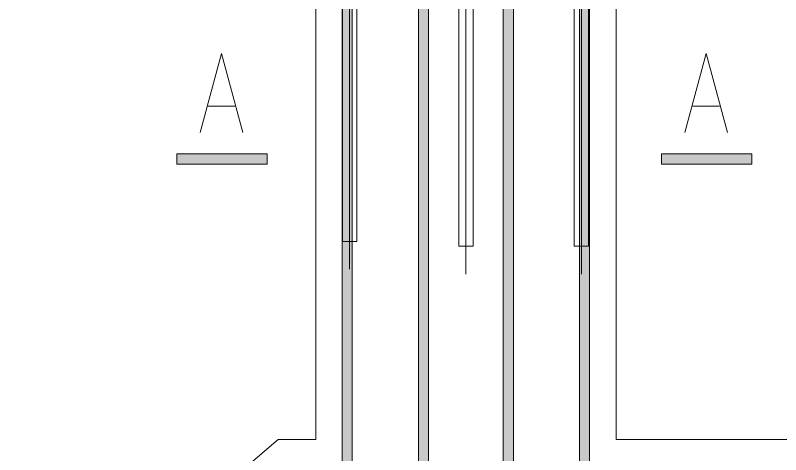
# Model space of a CAD drawing. Header units: millimetres. Extents: x 0 to 586, y 0 to 414.
# Drawn here: x 400.53 to 434.02, y 326.77 to 346.01 of the extents above; entities that cross this region are included whole.
import ezdxf

# ---------------------------------------------------------------- set-up
doc = ezdxf.new("R2010")
doc.units = ezdxf.units.MM

msp = doc.modelspace()

# ---------------------------------------------------------------- hatches: boundary and pattern name
h = msp.add_hatch(color=0)
h.dxf.hatch_style = 2
h.paths.add_polyline_path([(415.275889, 311.135889), (414.834917, 311.135889), (414.834917, 355.176667), (415.275889, 355.176667)])
h = msp.add_hatch(color=0)
h.dxf.hatch_style = 2
h.paths.add_polyline_path([(418.613167, 311.135889), (418.168667, 311.135889), (418.168667, 355.176667), (418.613167, 355.176667)])
h = msp.add_hatch(color=0)
h.dxf.hatch_style = 2
h.paths.add_polyline_path([(422.324389, 311.135889), (421.879889, 311.135889), (421.879889, 355.176667), (422.324389, 355.176667)])
h = msp.add_hatch(color=0)
h.dxf.hatch_style = 2
h.paths.add_polyline_path([(425.661667, 311.135889), (425.217167, 311.135889), (425.217167, 355.176667), (425.661667, 355.176667)])
h = msp.add_hatch(color=0)
h.dxf.hatch_style = 2
h.paths.add_polyline_path([(407.602972, 339.492167), (407.602972, 339.936667), (411.547028, 339.936667), (411.547028, 339.492167)])
h = msp.add_hatch(color=0)
h.dxf.hatch_style = 2
h.paths.add_polyline_path([(428.811972, 339.492167), (428.811972, 339.936667), (432.756028, 339.936667), (432.756028, 339.492167)])

# ---------------------------------------------------------------- linework, layer by layer
at = {"color": 0, "lineweight": 0}
for points in [[(415.159472, 360.715278), (415.159472, 334.891944)], [(420.246528, 360.500083), (420.246528, 334.67675)], [(425.305361, 360.500083), (425.305361, 334.67675)], [(414.8455, 336.109028), (414.8455, 359.177167)], [(415.473444, 336.109028), (415.473444, 359.177167)], [(419.932556, 335.897361), (419.932556, 358.961972)], [(420.5605, 335.897361), (420.5605, 358.961972)], [(424.991389, 335.897361), (424.991389, 358.961972)], [(425.619333, 335.897361), (425.619333, 358.961972)], [(413.674278, 327.43775), (413.674278, 356.164444)], [(426.818778, 327.43775), (426.818778, 356.164444)], [(408.618972, 340.878583), (409.550306, 344.32875), (410.481639, 340.878583)], [(429.827972, 340.878583), (430.759306, 344.32875), (431.690639, 340.878583)], [(408.968222, 342.028639), (410.132389, 342.028639)], [(430.177222, 342.028639), (431.341389, 342.028639)], [(414.8455, 336.109028), (415.473444, 336.109028)], [(419.932556, 335.897361), (420.5605, 335.897361)], [(424.991389, 335.897361), (425.619333, 335.897361)], [(400.529778, 317.577611), (412.030333, 327.43775)], [(412.030333, 327.43775), (413.674278, 327.43775)], [(426.818778, 327.43775), (462.971444, 327.43775)]]:
    msp.add_lwpolyline(points, dxfattribs=at)
for points in [[(415.275889, 311.135889), (414.834917, 311.135889), (414.834917, 355.176667), (415.275889, 355.176667)], [(418.613167, 311.135889), (418.168667, 311.135889), (418.168667, 355.176667), (418.613167, 355.176667)], [(422.324389, 311.135889), (421.879889, 311.135889), (421.879889, 355.176667), (422.324389, 355.176667)], [(425.661667, 311.135889), (425.217167, 311.135889), (425.217167, 355.176667), (425.661667, 355.176667)], [(407.602972, 339.492167), (407.602972, 339.936667), (411.547028, 339.936667), (411.547028, 339.492167)], [(428.811972, 339.492167), (428.811972, 339.936667), (432.756028, 339.936667), (432.756028, 339.492167)]]:
    msp.add_lwpolyline(points, close=True, dxfattribs=at)

doc.saveas('drawing.dxf')
